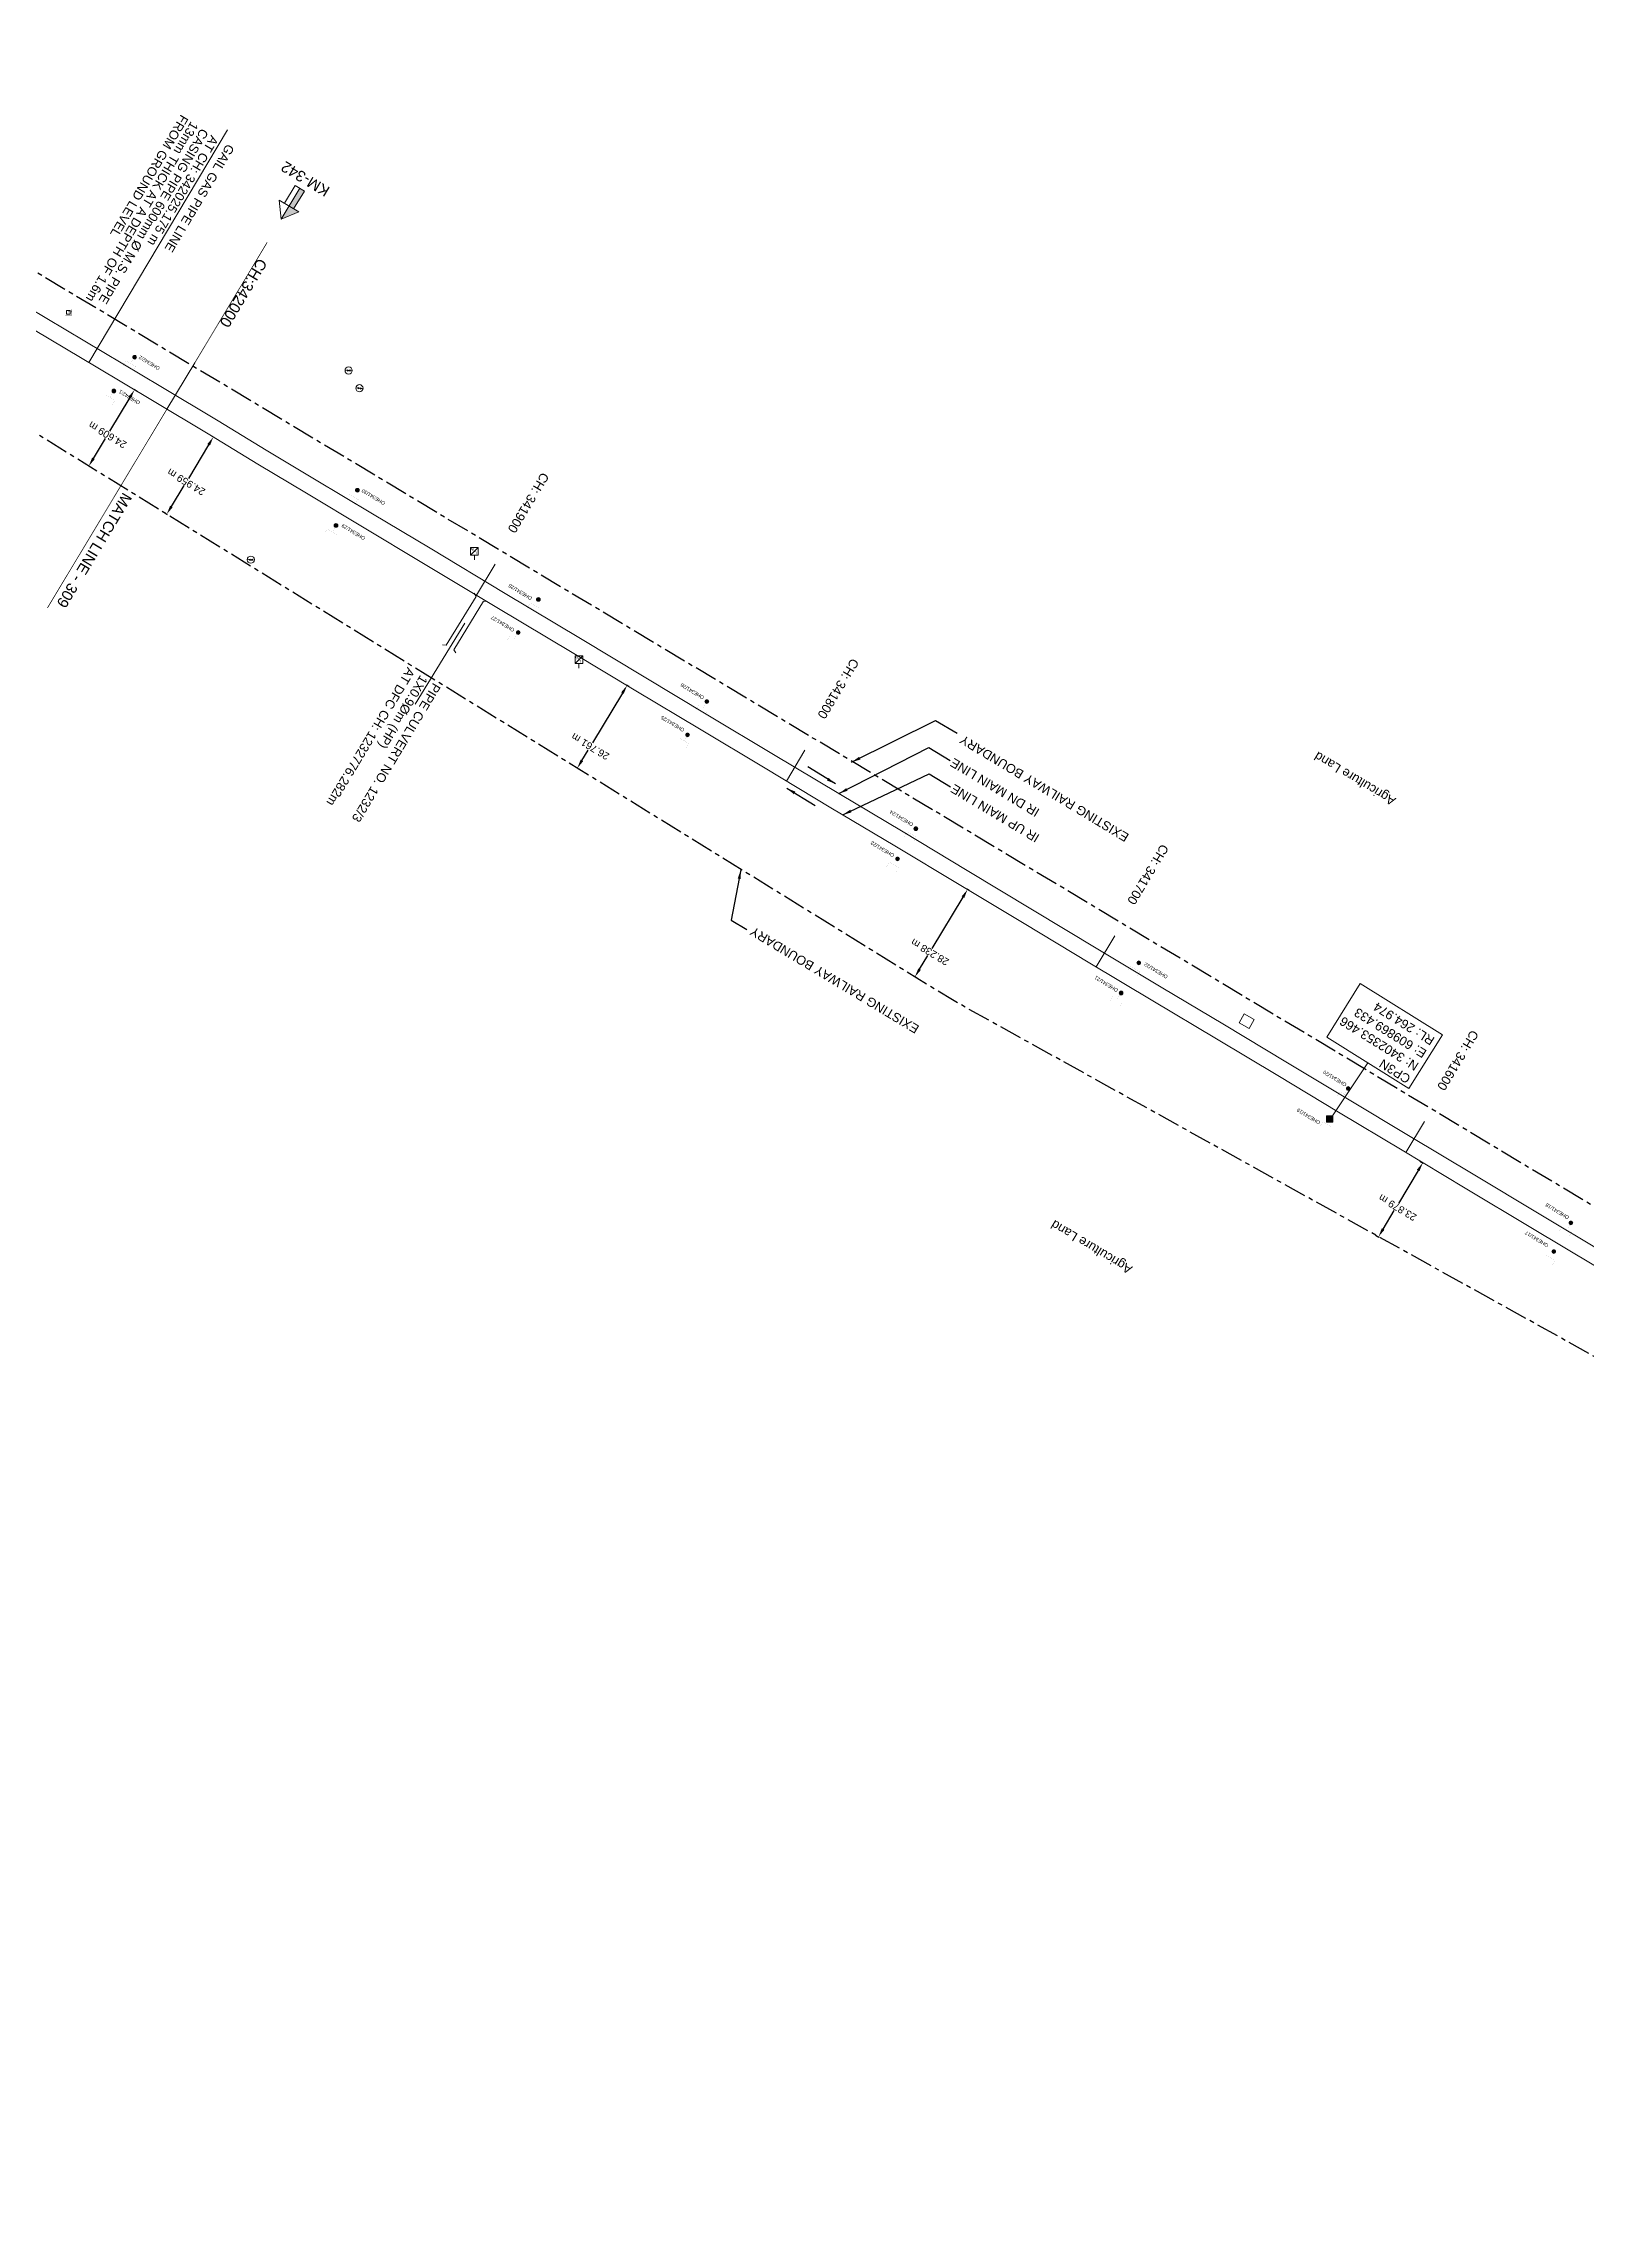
# Model space of a CAD drawing. Header units: feet. Extents: x 593168 to 611286, y 3401475 to 3412398.
# Drawn here: x 609513 to 609941, y 3402047 to 3402651 of the extents above; entities that cross this region are included whole.
import ezdxf
from ezdxf.enums import TextEntityAlignment as Align

# ---------------------------------------------------------------- set-up
doc = ezdxf.new("R2010")
doc.units = ezdxf.units.FT
doc.header["$MEASUREMENT"] = 0
for name, pattern in [('CENTER', [2, 1.25, -0.25, 0.25, -0.25]), ('PHANTOM', [2.5, 1.25, -0.25, 0.25, -0.25, 0.25, -0.25]), ('PHANTOM2', [1.25, 0.625, -0.125, 0.125, -0.125, 0.125, -0.125])]:
    doc.linetypes.add(name, pattern=pattern)
doc.layers.get('Defpoints').update_dxf_attribs({"lineweight": 0})
for name, color, linetype, lineweight in [('Bench_Mark', 7, 'Continuous', 0), ('BRIDGE DETAILS PLAN', 7, 'Continuous', 0), ('DFCC BOUNDARY', 6, 'CENTER', 0), ('Electric Pole', 251, 'Continuous', 0), ('Existing IR Chainage', 7, 'Continuous', 0), ('Existing IR Track', 143, 'Continuous', 0), ('KM STONE', 7, 'Continuous', 0), ('OHE MAST', 8, 'Continuous', 0), ('OHE MAST TEXT', 8, 'Continuous', 0), ('Pipe line-Pertolium', 148, 'PHANTOM', 0), ('Side Details', 251, 'Continuous', 0), ('Tbm Pillar', 251, 'Continuous', 0), ('TOPOSTYLEREMARK', 251, 'Continuous', 0), ('Trolley Stand', 251, 'Continuous', 0), ('WL', 7, 'Continuous', 0)]:
    doc.layers.add(name, color=color, linetype=linetype, lineweight=lineweight)
doc.layers.add('Existing Railway Boundary', color=7, linetype='CENTER')
doc.layers.add('MATCH LINE', color=7, linetype='Continuous')
doc.styles.add('CUT-FILL', font='cut-fill.shx', dxfattribs={"height": 2})
doc.styles.get("Standard").update_dxf_attribs({"font": 'arial.ttf'})
doc.styles.add('Style-Arial', font='arial.ttf')
doc.dimstyles.new('ISO-25', dxfattribs={"dimtxt": 2.5, "dimasz": 2.5, "dimexe": 1.25, "dimexo": 0.625, "dimtad": 1, "dimtxsty": 'Standard', "dimcen": 2.5, "dimadec": 0, "dimazin": 0, "dimtfac": 1, "dimtmove": 0, "dimatfit": 3, "dimfxl": 1, "dimarcsym": 0})
doc.dimstyles.get("Standard").update_dxf_attribs({"dimtxt": 0.18, "dimasz": 0.18, "dimexe": 0.18, "dimexo": 0.0625, "dimgap": 0.09, "dimtad": 0, "dimtih": 1, "dimtoh": 1, "dimdec": 4, "dimzin": 0, "dimdsep": 46, "dimtxsty": 'Standard', "dimcen": 0.09, "dimadec": 0, "dimazin": 0, "dimtfac": 1, "dimtdec": 4, "dimtofl": 0, "dimtmove": 0, "dimatfit": 3, "dimfxl": 1, "dimtolj": 1, "dimtzin": 0, "dimarcsym": 0})

# ---------------------------------------------------------------- blocks, each defined once
blk = doc.blocks.new('EP')
blk.add_hatch(color=8).paths.add_polyline_path([(-0.21, -0.05), (-0.21, 0.16), (-0.93, -0.01), (-0.31, 0.07), (-0.31, -0.19), (0.31, 0), (0.31, -0.24), (0.94, -0.01), (0.41, -0.1), (0.43, 0.15)])
at = {"color": 8}
for p, q in [((-0.93, -0.01), (-0.21, 0.16)), ((-0.31, 0.07), (-0.93, -0.01)), ((-0.31, -0.19), (-0.31, 0.07)), ((0.31, 0), (-0.31, -0.19)), ((-0.21, 0.16), (-0.21, -0.05)), ((-0.21, -0.05), (0.43, 0.15)), ((0.31, -0.24), (0.31, 0)), ((0.43, 0.15), (0.41, -0.1)), ((0.94, -0.01), (0.31, -0.24)), ((0.41, -0.1), (0.94, -0.01))]:
    blk.add_line(p, q, dxfattribs=at)
blk.add_circle((0, 0), 1, dxfattribs=at)
blk = doc.blocks.new('WL')
at = {"layer": 'WL'}
for p, q in [((1.07, 3.42), (-1.06, 3.42)), ((-1.06, 3.42), (-1.06, 1.29)), ((-1.06, 1.29), (1.07, 1.29)), ((0, 1.29), (0, 0)), ((1.07, 1.29), (1.07, 3.42))]:
    blk.add_line(p, q, dxfattribs=at)
blk.add_lwpolyline([(-1.06, 1.29), (1.07, 3.42)], dxfattribs=at)
at = {"layer": 'WL', "style": 'CUT-FILL'}
for s, p in [('W', (-0.08, 3.25)), ('L', (0.61, 2.26))]:
    blk.add_text(s, height=0.739, rotation=180, dxfattribs=at).set_placement(p)
blk = doc.blocks.new('TBM')
at = {"const_width": 0.042}
blk.add_lwpolyline([(0.84, -0.84), (-0.84, -0.84), (-0.84, 0.84), (0.84, 0.84)], close=True, dxfattribs=at)
blk.add_lwpolyline([(0.5, -0.5), (-0.5, -0.5), (-0.5, 0.5), (0.5, 0.5)], close=True)
blk = doc.blocks.new('KM POST PLAN')
h = blk.add_hatch(color=256)
h.dxf.hatch_style = 1
h.paths.add_polyline_path([(0, -8.5), (-3, -8.5), (-3, -20), (0, -20)])
h.paths.add_polyline_path([(0, -8.5), (0, 0), (-6.3, -8.5)])
for points in [[(0, 0), (-6.3, -8.5), (6.3, -8.5)], [(0, 0), (0, -20)], [(0, 0), (6.3, -8.5)], [(3, -8.5), (3, -20), (-3, -20), (-3, -8.5)]]:
    blk.add_lwpolyline(points)
at = {"style": 'Style-Arial'}
blk.add_attdef('KM-POST', text='', height=6, dxfattribs=at).set_placement((0, -26, -263.9), align=Align.MIDDLE_CENTER)
blk = doc.blocks.new('OHE MAST')
h = blk.add_hatch(color=256)
h.dxf.hatch_style = 1
edge = h.paths.add_edge_path()
edge.add_arc((0, 0), 0.514, 0, 360)
at = {"const_width": 0.01}
for points in [[(1.5, 3.5), (1.5, 2), (-1.5, 2), (-1.5, 3.5)], [(0, 2), (0, 0)]]:
    blk.add_lwpolyline(points, dxfattribs=at)
blk.add_circle((0, 0), 0.514)
blk = doc.blocks.new('*D363')
at = {"layer": 'Defpoints', "color": 0, "linetype": 'ByBlock', "ltscale": 5, "transparency": 16777216}
for p in [(609894.33, 3402341.87), (609895.24, 3402341.33), (609882.07, 3402321.38)]:
    blk.add_point(p, dxfattribs=at)
at = {"layer": 'DFCC BOUNDARY', "color": 0, "linetype": 'ByBlock', "lineweight": -2, "ltscale": 5, "transparency": 16777216}
for p, q in [((609894.44, 3402341.8), (609895.34, 3402341.26)), ((609893.95, 3402339.18), (609888.51, 3402330.09)), ((609884.26, 3402322.98), (609887.34, 3402328.13)), ((609882.17, 3402321.31), (609883.08, 3402320.77))]:
    blk.add_line(p, q, dxfattribs=at)
at = {"layer": 'DFCC BOUNDARY', "color": 0, "linetype": 'ByBlock', "ltscale": 5, "transparency": 16777216}
for points in [[(609893.59, 3402339.39), (609894.31, 3402338.97), (609895.24, 3402341.33)], [(609883.9, 3402323.19), (609884.62, 3402322.77), (609882.97, 3402320.84)]]:
    blk.add_solid(points, dxfattribs=at)
at = {"layer": 'DFCC BOUNDARY', "color": 0, "linetype": 'ByBlock', "ltscale": 5, "transparency": 16777216, "insert": (609888.25, 3402328.92), "char_height": 2, "attachment_point": 5, "rotation": 149, "style": 'Style-Arial'}
blk.add_mtext('\\A1;23.879 m', dxfattribs=at)
blk = doc.blocks.new('TerminatorOpen_0.5')
at = {"color": 0, "linetype": 'ByBlock', "lineweight": -2}
for q in [(-1, 0.25), (-1, 0), (-1, -0.25)]:
    blk.add_line((0, 0), q, dxfattribs=at)
blk = doc.blocks.new('*D364')
at = {"layer": 'Defpoints', "color": 0, "linetype": 'ByBlock', "ltscale": 5, "transparency": 16777216}
for p in [(609769.21, 3402416.98), (609769.76, 3402416.65), (609755.2, 3402392.46)]:
    blk.add_point(p, dxfattribs=at)
at = {"layer": 'DFCC BOUNDARY', "color": 0, "linetype": 'ByBlock', "lineweight": -2, "ltscale": 5, "transparency": 16777216}
for p, q in [((609767.92, 3402414.84), (609759.37, 3402400.63)), ((609769.65, 3402416.71), (609769.1, 3402417.04)), ((609755.94, 3402394.93), (609758.19, 3402398.67)), ((609755.09, 3402392.52), (609754.54, 3402392.85))]:
    blk.add_line(p, q, dxfattribs=at)
at = {"layer": 'DFCC BOUNDARY', "color": 0, "linetype": 'ByBlock', "ltscale": 5, "transparency": 16777216}
for points in [[(609767.57, 3402415.05), (609768.28, 3402414.62), (609769.21, 3402416.98)], [(609755.58, 3402395.14), (609756.3, 3402394.71), (609754.65, 3402392.79)]]:
    blk.add_solid(points, dxfattribs=at)
at = {"layer": 'DFCC BOUNDARY', "color": 0, "linetype": 'ByBlock', "ltscale": 5, "transparency": 16777216, "insert": (609758.78, 3402399.65), "char_height": 2, "attachment_point": 5, "rotation": 149, "style": 'Style-Arial'}
blk.add_mtext('\\A1;28.238 m', dxfattribs=at)
blk = doc.blocks.new('*D365')
at = {"layer": 'Defpoints', "color": 0, "linetype": 'ByBlock', "ltscale": 5, "transparency": 16777216}
for p in [(609675.61, 3402473.1), (609661.16, 3402450.56), (609661.82, 3402450.16)]:
    blk.add_point(p, dxfattribs=at)
at = {"layer": 'DFCC BOUNDARY', "color": 0, "linetype": 'ByBlock', "lineweight": -2, "ltscale": 5, "transparency": 16777216}
for p, q in [((609675.51, 3402473.16), (609674.85, 3402473.56)), ((609673.67, 3402471.35), (609665.37, 3402457.56)), ((609662.45, 3402452.7), (609664.19, 3402455.59)), ((609661.72, 3402450.23), (609661.06, 3402450.62))]:
    blk.add_line(p, q, dxfattribs=at)
at = {"layer": 'DFCC BOUNDARY', "color": 0, "linetype": 'ByBlock', "ltscale": 5, "transparency": 16777216}
for points in [[(609673.31, 3402471.56), (609674.02, 3402471.13), (609674.96, 3402473.49)], [(609662.1, 3402452.92), (609662.81, 3402452.49), (609661.16, 3402450.56)]]:
    blk.add_solid(points, dxfattribs=at)
at = {"layer": 'DFCC BOUNDARY', "color": 0, "linetype": 'ByBlock', "ltscale": 5, "transparency": 16777216, "insert": (609664.78, 3402456.57), "char_height": 2, "attachment_point": 5, "rotation": 149, "style": 'Style-Arial'}
blk.add_mtext('\\A1;26.761 m', dxfattribs=at)
blk = doc.blocks.new('*D366')
at = {"layer": 'Defpoints', "color": 0, "linetype": 'ByBlock', "ltscale": 5, "transparency": 16777216}
for p in [(609559.79, 3402542.62), (609560.42, 3402542.24), (609546.89, 3402521.26)]:
    blk.add_point(p, dxfattribs=at)
at = {"layer": 'DFCC BOUNDARY', "color": 0, "linetype": 'ByBlock', "lineweight": -2, "ltscale": 5, "transparency": 16777216}
for p, q in [((609559.13, 3402540.1), (609553.51, 3402530.79)), ((609559.9, 3402542.56), (609560.53, 3402542.18)), ((609548.81, 3402523.02), (609552.32, 3402528.83)), ((609547, 3402521.19), (609547.62, 3402520.81))]:
    blk.add_line(p, q, dxfattribs=at)
at = {"layer": 'DFCC BOUNDARY', "color": 0, "linetype": 'ByBlock', "ltscale": 5, "transparency": 16777216}
for points in [[(609558.77, 3402540.32), (609559.49, 3402539.89), (609560.42, 3402542.24)], [(609548.45, 3402523.23), (609549.17, 3402522.8), (609547.52, 3402520.88)]]:
    blk.add_solid(points, dxfattribs=at)
at = {"layer": 'DFCC BOUNDARY', "color": 0, "linetype": 'ByBlock', "ltscale": 5, "transparency": 16777216, "insert": (609552.91, 3402529.81), "char_height": 2, "attachment_point": 5, "rotation": 149, "style": 'Style-Arial'}
blk.add_mtext('\\A1;24.959 m', dxfattribs=at)
blk = doc.blocks.new('*D380')
at = {"layer": 'Defpoints', "color": 0, "linetype": 'ByBlock', "ltscale": 5, "transparency": 16777216}
for p in [(609538.59, 3402555.31), (609539.42, 3402554.82), (609526.78, 3402533.7)]:
    blk.add_point(p, dxfattribs=at)
at = {"layer": 'DFCC BOUNDARY', "color": 0, "linetype": 'ByBlock', "lineweight": -2, "ltscale": 5, "transparency": 16777216}
for p, q in [((609537.31, 3402553.17), (609531.72, 3402543.84)), ((609539.32, 3402554.88), (609538.48, 3402555.38)), ((609527.23, 3402536.34), (609530.54, 3402541.87)), ((609526.68, 3402533.76), (609525.84, 3402534.26))]:
    blk.add_line(p, q, dxfattribs=at)
at = {"layer": 'DFCC BOUNDARY', "color": 0, "linetype": 'ByBlock', "ltscale": 5, "transparency": 16777216}
for points in [[(609536.95, 3402553.38), (609537.66, 3402552.96), (609538.59, 3402555.31)], [(609526.88, 3402536.56), (609527.59, 3402536.13), (609525.95, 3402534.2)]]:
    blk.add_solid(points, dxfattribs=at)
at = {"layer": 'DFCC BOUNDARY', "color": 0, "linetype": 'ByBlock', "ltscale": 5, "transparency": 16777216, "insert": (609531.13, 3402542.85), "char_height": 2, "attachment_point": 5, "rotation": 149, "style": 'Style-Arial'}
blk.add_mtext('\\A1;24.609 m', dxfattribs=at)
blk = doc.blocks.new('BM')
blk.add_hatch(color=256).paths.add_polyline_path([(-0.88, 0.88), (-0.88, -0.88), (0.88, -0.88), (0.88, 0.88)])
for p, q in [((0.88, 0.88), (-0.88, 0.88)), ((-0.88, 0.88), (-0.88, -0.88)), ((0.88, -0.88), (0.88, 0.88)), ((-0.88, -0.88), (0.88, -0.88))]:
    blk.add_line(p, q)

msp = doc.modelspace()

# ---------------------------------------------------------------- linework, layer by layer
at = {"layer": 'BRIDGE DETAILS PLAN', "color": 1}
msp.add_line((609630.0553, 3402490.7297), (609616.34, 3402468.2812), dxfattribs=at)
for points in [[(609632.5875, 3402498.9869), (609633.1507, 3402498.0977), (609624.9127, 3402484.6142), (609623.8662, 3402484.726)], [(609636.2465, 3402496.7506), (609635.1983, 3402496.8458), (609626.9603, 3402483.3623), (609627.5374, 3402482.4821)]]:
    msp.add_lwpolyline(points, dxfattribs=at)
at = {"layer": 'Existing IR Chainage', "color": 7, "linetype": 'Continuous', "lineweight": 13, "flags": 128}
for points in [[(609555.2722, 3402562.8105), (609547.5685, 3402549.9399)], [(609638.4334, 3402507.0415), (609633.2994, 3402498.46)], [(609724.1936, 3402455.587), (609719.0493, 3402447.0116)], [(609809.9412, 3402404.1417), (609804.8, 3402395.5645)], [(609895.7157, 3402352.7041), (609890.5612, 3402344.1349)]]:
    msp.add_lwpolyline(points, dxfattribs=at)
at = {"layer": 'Existing IR Track', "flags": 128}
for points in [[(609945.6496, 3402316.2941), (609927.4134, 3402327.2182), (609909.1655, 3402338.1494), (609891.7647, 3402348.6036), (609874.3538, 3402359.0639), (609857.3481, 3402369.265), (609840.31, 3402379.4857), (609822.8447, 3402389.9702), (609805.3219, 3402400.4892), (609787.2324, 3402411.378), (609769.1092, 3402422.287), (609751.3716, 3402432.9044), (609733.6042, 3402443.5396), (609715.4685, 3402454.3813), (609697.3495, 3402465.213), (609679.6887, 3402475.8719), (609662.0545, 3402486.515), (609641.2515, 3402498.9687), (609620.4228, 3402511.4378), (609604.4544, 3402520.9977), (609588.46, 3402530.5732), (609575.0877, 3402538.6381), (609561.737, 3402546.6899), (609545.8598, 3402556.1971), (609530.0989, 3402565.6345), (609509.0757, 3402578.1813)], [(609943.4929, 3402312.4103), (609925.1291, 3402323.3988), (609906.9555, 3402334.2735), (609889.481, 3402344.7847), (609871.921, 3402355.3473), (609855.0613, 3402365.4454), (609838.0989, 3402375.6051), (609820.5463, 3402386.1261), (609803.0654, 3402396.6043), (609784.9256, 3402407.5219), (609766.9131, 3402418.3629), (609749.0604, 3402429.0404), (609731.3438, 3402439.6364), (609713.1709, 3402450.538), (609695.0036, 3402461.4363), (609677.3892, 3402472.0286), (609659.7863, 3402482.6139), (609638.931, 3402495.0908), (609618.1856, 3402507.502), (609602.135, 3402517.1196), (609586.1828, 3402526.6782), (609572.7796, 3402534.7753), (609559.4166, 3402542.8482), (609543.5531, 3402552.3433), (609527.9737, 3402561.6684), (609506.7519, 3402574.2965)]]:
    msp.add_lwpolyline(points, dxfattribs=at)
at = {"layer": 'Existing Railway Boundary', "ltscale": 5}
msp.add_lwpolyline([(610412.2426, 3402047.4072), (610348.1708, 3402084.3155), (610255.6699, 3402141.9633), (610098.8011, 3402235.9968), (610097.6409, 3402236.5907), (610096.8654, 3402237.0016), (610095.7382, 3402237.4658), (610093.9073, 3402238.4592), (608296.8511, 3403316.4743), (608263.9541, 3403378.7593), (608188.5487, 3403419.3953), (608142.2829, 3403445.4311)], dxfattribs=at)
at = {"layer": 'Existing Railway Boundary', "ltscale": 5, "flags": 128}
msp.add_lwpolyline([(610089.8523, 3402205.9601), (610086.9233, 3402207.5999), (609765.011, 3402386.391), (609614.578, 3402479.3607), (609357.2464, 3402638.6343), (609071.6809, 3402809.1058), (609027.698, 3402836.29), (608983.406, 3402861.337), (608939.535, 3402887.313), (608925.412, 3402894.658), (608894.961, 3402913.367), (608851.4393, 3402938.6596), (608807.387, 3402965.294), (608719.637, 3403017.384), (608676.967, 3403042.83), (608658.67, 3403054.413), (608489.552, 3403156.593), (608405.415, 3403205.216), (608371.0084, 3403228.0502)], dxfattribs=at)
at = {"layer": 'MATCH LINE', "linetype": 'PHANTOM2', "ltscale": 15, "const_width": 0.2}
msp.add_lwpolyline([(609575.3239, 3402596.1312), (609514.4982, 3402494.939)], dxfattribs=at)
at = {"layer": 'Pipe line-Pertolium', "color": 7, "linetype": 'ByBlock', "lineweight": 13, "flags": 128}
msp.add_lwpolyline([(609525.9641, 3402562.8641), (609564.3167, 3402627.3163)], dxfattribs=at)
at = {"layer": 'TOPOSTYLEREMARK'}
msp.add_line((609869.5137, 3402353.166), (609880.0261, 3402369.0047), dxfattribs=at)
at = {"layer": 'TOPOSTYLEREMARK', "linetype": 'Continuous'}
msp.add_lwpolyline([(609900.6575, 3402376.7484), (609891.3839, 3402361.9075), (609868.6683, 3402376.1018), (609877.9419, 3402390.9427)], close=True, dxfattribs=at)
at = {"layer": 'Trolley Stand'}
msp.add_polyline3d([(609847.1696, 3402378.4702, 263.6998), (609844.3946, 3402380.0845, 263.7478), (609845.7627, 3402382.5967, 263.6928), (609848.538, 3402380.9822, 263.6928)], close=True, dxfattribs=at)

# ---------------------------------------------------------------- block references
at = {"layer": 'Bench_Mark'}
msp.add_blockref('BM', (609869.433, 3402353.466, 264.02), dxfattribs=at)
at = {"layer": 'Electric Pole', "xscale": 0.9997078269177826, "yscale": 0.9997078269177826, "zscale": 0.9997078269177826}
for p in [(609597.8805, 3402560.6801, 261.1036), (609600.8693, 3402555.7611, 261.4545), (609570.8003, 3402508.2973, 261.5025)]:
    msp.add_blockref('EP', p, dxfattribs=at)
at = {"layer": 'KM STONE', "xscale": 0.5, "yscale": 0.5, "zscale": 0.5, "rotation": 148.9903102435466}
msp.add_blockref('KM POST PLAN', (609579.1853, 3402602.5586), dxfattribs=at).add_auto_attribs({'KM-POST': 'KM-342'})
at = {"layer": 'OHE MAST', "rotation": 149.0208306544456}
for p in [(609538.6324, 3402564.3511), (609532.9114, 3402554.9916), (609600.2758, 3402527.5247), (609594.377, 3402517.773), (609650.3816, 3402497.2766), (609644.8281, 3402488.1388), (609697.0422, 3402469.0071), (609691.7053, 3402459.7937), (609754.9005, 3402433.8299), (609749.8448, 3402425.4643), (609816.6172, 3402396.6755), (609811.7247, 3402388.3202), (609874.5975, 3402361.8949), (609869.7982, 3402353.5946), (609936.2442, 3402324.6785), (609931.5026, 3402316.7342)]:
    msp.add_blockref('OHE MAST', p, dxfattribs=at)
at = {"layer": 'Tbm Pillar', "xscale": 0.9997078269975639, "yscale": 0.9997078269975639, "zscale": 0.9997078269975639}
msp.add_blockref('TBM', (609520.3021, 3402576.7515, 263.5999), dxfattribs=at)
at = {"layer": 'WL', "xscale": 0.9997078269177826, "yscale": 0.9997078269177826, "zscale": 0.9997078269177826}
for p in [(609632.699, 3402508.2783, 263.1), (609661.6249, 3402478.2357, 263.22)]:
    msp.add_blockref('WL', p, dxfattribs=at)

# ---------------------------------------------------------------- texts
at = {"layer": 'BRIDGE DETAILS PLAN', "color": 10, "insert": (609623.4805, 3402473.0923), "char_height": 2.5, "width": 59.138558, "attachment_point": 1, "rotation": 239, "style": 'Style-Arial'}
msp.add_mtext('\\A1;PIPE CULVERT NO. 1232/3\\P\\pxt21;1X0.9%%Cm (HP)\\PAT DFC CH: 1232776.282m', dxfattribs=at)
at = {"layer": 'Existing IR Chainage', "color": 7, "lineweight": 0, "attachment_point": 6, "style": 'Style-Arial'}
for s, insert, char_height, rotation, line_spacing_factor in [('CH:342000', (609563.3, 3402573.0325), 3, 239.09729, 0.6003), ('CH: 341900', (609642.8522, 3402516.0509), 2.5, 239.1094708, 0.60036), ('CH: 341800', (609728.6232, 3402464.5911), 2.5, 239.0411539, 0.60036), ('CH: 341700', (609814.3677, 3402413.1473), 2.5, 239.0612916, 0.60036), ('CH: 341600', (609900.1561, 3402361.7028), 2.5, 238.9724431, 0.60036)]:
    msp.add_mtext(s, dxfattribs=dict(at, insert=insert, char_height=char_height, rotation=rotation, line_spacing_factor=line_spacing_factor))
at = {"layer": 'Existing IR Track', "color": 7, "lineweight": -3}
for s, p in [('IR DN MAIN LINE', (609764.7969, 3402452.4142)), ('IR UP MAIN LINE', (609764.9207, 3402445.2049))]:
    msp.add_text(s, height=2.5, rotation=149, dxfattribs=at).set_placement(p, align=Align.MIDDLE_RIGHT)
at = {"layer": 'Existing Railway Boundary', "linetype": 'Continuous', "ltscale": 5}
for p in [(609768.0481, 3402459.8566, 613.7163), (609709.9958, 3402406.7825, 770.0366)]:
    msp.add_text('EXISTING RAILWAY BOUNDARY', height=2.5, rotation=149, dxfattribs=at).set_placement(p, align=Align.RIGHT)
at = {"layer": 'MATCH LINE', "linetype": 'Continuous'}
msp.add_text('MATCH LINE - 309', height=3, rotation=239.0346667, dxfattribs=at).set_placement((609535.4726, 3402527.1072))
at = {"layer": 'OHE MAST TEXT'}
for s, p in [('OHE342/2', (609545.7317, 3402561.5458, 263.156)), ('OHE342/1', (609540.251, 3402552.0102, 263.323)), ('OHE341/30', (609608.1096, 3402524.2071, 263.16)), ('OHE341/29', (609602.5732, 3402514.5038, 263.157)), ('OHE341/28', (609648.7568, 3402497.9053, 263.25)), ('OHE341/27', (609643.8989, 3402489.0951, 263.252)), ('OHE341/26', (609696.4029, 3402470.398, 263.247)), ('OHE341/25', (609690.9502, 3402461.422, 263.245)), ('OHE341/24', (609754.3051, 3402435.2545, 263.301)), ('OHE341/23', (609749.0312, 3402426.6921, 263.451)), ('OHE341/22', (609824.761, 3402393.0615, 263.444)), ('OHE341/21', (609810.9817, 3402389.3835, 263.437)), ('OHE341/20', (609874.2598, 3402363.2167, 263.303)), ('OHE341/19', (609866.9804, 3402352.7265, 263.307)), ('OHE341/18', (609935.8331, 3402326.4522, 263.609)), ('OHE341/17', (609930.155, 3402318.7236, 263.472))]:
    msp.add_text(s, height=1, rotation=149, dxfattribs=at).set_placement(p)
at = {"layer": 'Pipe line-Pertolium', "color": 7, "style": 'Style-Arial'}
for s, p in [('13mm THICK AT A DEPTH OF 1.6m', (609554.2727, 3402629.8056)), ('FROM GROUND LEVEL', (609551.4967, 3402631.7114)), ('CASING PIPE 600mm %%C M.S. PIPE', (609557.0487, 3402627.8998)), ('AT CH: 342025.175 m', (609559.8247, 3402625.9941)), ('GAIL GAS PIPE LINE', (609564.2166, 3402623.597))]:
    msp.add_text(s, height=2.5, rotation=239.2450078, dxfattribs=at).set_placement(p)
at = {"layer": 'Side Details'}
for p in [(609887.9746, 3402442.1695, 156.3202), (609815.0683, 3402312.4872, 156.3202)]:
    msp.add_text('Agriculture Land', height=2.5, rotation=149, dxfattribs=at).set_placement(p)
at = {"layer": 'Tbm Pillar'}
for p in [(609520.294, 3402576.759, 263.6), (609520.302, 3402576.752, 263.6)]:
    msp.add_text('PIL', height=0.5, dxfattribs=at).set_placement(p)
at = {"layer": 'TOPOSTYLEREMARK', "insert": (609875.3816, 3402372.7359), "char_height": 2.5, "width": 36.34963, "attachment_point": 2, "rotation": 148}
msp.add_mtext('\\pxql;CP3N\\PN: 3402353.466\\PE: 609869.433\\PRL: 264.974', dxfattribs=at)

# ---------------------------------------------------------------- dimensions: what is measured, and where the dimension line sits
at = {"layer": 'DFCC BOUNDARY', "color": 7, "linetype": 'ByBlock', "ltscale": 5}
for base, p1, p2, angle, picture, middle in [((609538.5891, 3402555.3146), (609526.7841, 3402533.7001), (609539.4228, 3402554.8155), 59.0973116, '*D380', (609531.13, 3402542.8526)), ((609560.4226, 3402542.2405), (609546.8885, 3402521.2566), (609559.7946, 3402542.6199), 58.862767, '*D366', (609552.9137, 3402529.811)), ((609661.1649, 3402450.5584), (609675.6137, 3402473.0962), (609661.8229, 3402450.1627), 238.9798448, '*D365', (609664.7828, 3402456.5747)), ((609769.2119, 3402416.9794), (609755.1971, 3402392.4561), (609769.7586, 3402416.6503), 58.9578792, '*D364', (609758.7822, 3402399.6503)), ((609895.2354, 3402341.3261), (609882.0675, 3402321.3775), (609894.3289, 3402341.8685), 59.1045857, '*D363', (609888.2479, 3402328.9153))]:
    dim = msp.add_linear_dim(base=base, p1=p1, p2=p2, angle=angle, dimstyle='Standard', override={"dimtxt": 2, "dimasz": 2.5, "dimexe": 0.125, "dimexo": 0.125, "dimgap": 0.125, "dimtad": 1, "dimtih": 0, "dimtoh": 0, "dimdec": 3, "dimzin": 11, "dimpost": ' m', "dimtxsty": 'Style-Arial', "dimsah": 1, "dimadec": 4, "dimazin": 3, "dimtmove": 2, "dimatfit": 1, "dimldrblk": 'TerminatorOpen_0.5', "dimfrac": 2, "dimtzin": 11}, dxfattribs=at)
    dim.commit()
    dim.dimension.update_dxf_attribs({"geometry": picture, "text_midpoint": middle, "dimtype": 129, "text_rotation": 149})

# ---------------------------------------------------------------- leaders
at = {"layer": 'Existing IR Track', "color": 7, "lineweight": -3}
for points, override in [([(609733.6042, 3402443.5396), (609758.4887, 3402456.2698), (609764.4069, 3402452.7048)], {"dimtxt": 3, "dimasz": 2.5, "dimgap": 0.625, "dimtad": 0, "dimdec": 3, "dimzin": 2, "dimtdec": 3}), ([(609732.6446, 3402446.2194), (609724.9632, 3402450.9344)], {"dimtxt": 3, "dimasz": 2.5, "dimtad": 0, "dimdec": 3, "dimzin": 2, "dimtdec": 3}), ([(609734.6433, 3402437.6314), (609758.5977, 3402448.9871), (609764.5159, 3402445.4221)], {"dimtxt": 3, "dimasz": 2.5, "dimgap": 0.625, "dimtad": 0, "dimdec": 3, "dimzin": 2, "dimtdec": 3}), ([(609719.2082, 3402445.0141), (609727.0461, 3402440.2557)], {"dimtxt": 3, "dimasz": 2.5, "dimtad": 0, "dimdec": 3, "dimzin": 2, "dimtdec": 3})]:
    msp.add_leader(points, dimstyle='ISO-25', override=override, dxfattribs=at)
at = {"layer": 'Existing Railway Boundary', "linetype": 'Continuous', "ltscale": 5}
for points in [[(609737.119, 3402452.2244), (609760.3837, 3402463.7939), (609766.302, 3402460.2289)], [(609706.4558, 3402422.4182, 156.3202), (609703.8117, 3402408.4801, 156.3202), (609708.0786, 3402405.9098, 156.3202)]]:
    msp.add_leader(points, dimstyle='ISO-25', override={"dimtxt": 3, "dimasz": 2.5, "dimgap": 0.625, "dimtad": 0, "dimdec": 3, "dimzin": 2, "dimtdec": 3}, dxfattribs=at)

doc.saveas('drawing.dxf')
